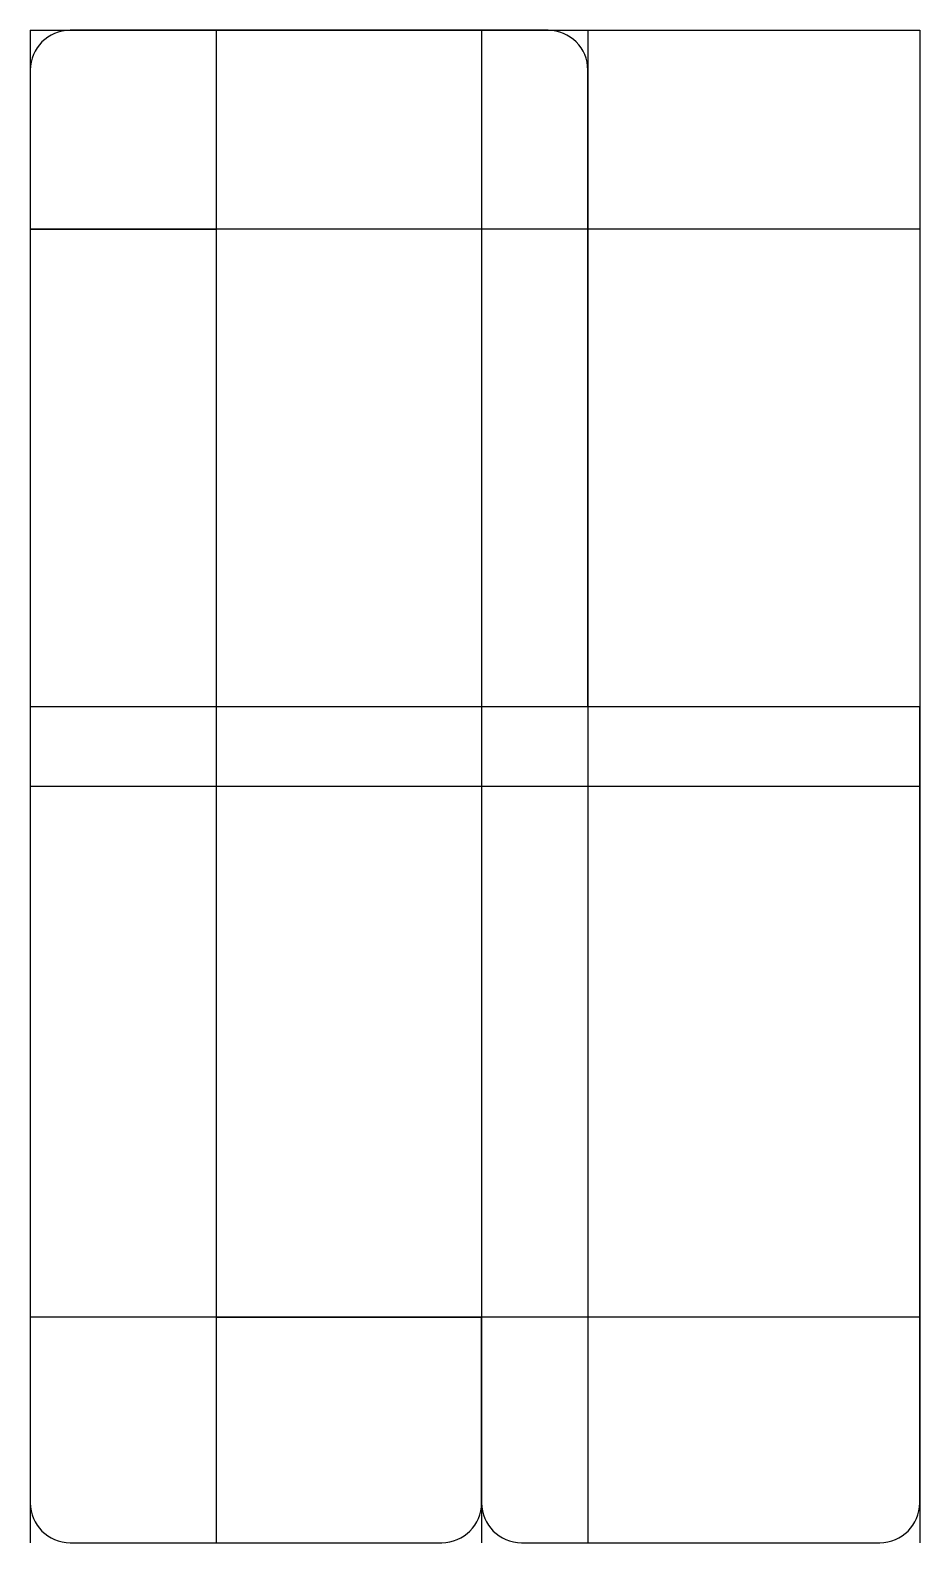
# Model space of a CAD drawing. Extents: x 0 to 67, y -114 to 0.
import ezdxf

# ---------------------------------------------------------------- set-up
doc = ezdxf.new("R2010")
doc.units = 0
doc.layers.get('0').update_dxf_attribs({"linetype": 'CONTINUOUS'})

msp = doc.modelspace()

# ---------------------------------------------------------------- linework, layer by layer
at = {"linetype": 'CONTINUOUS'}
for p, q in [((0, 0), (0, -114)), ((0, 0), (67, 0)), ((39, 0), (3, 0)), ((14, 0), (14, -114)), ((34, 0), (34, -114)), ((42, 0), (42, -114)), ((67, 0), (67, -114)), ((0, -3), (0, -15)), ((42, -51), (42, -3)), ((67, -15), (0, -15)), ((0, -15), (14, -15)), ((14, -15), (14, -97)), ((67, -51), (0, -51)), ((67, -51), (42, -51)), ((67, -111), (67, -51)), ((67, -57), (0, -57)), ((67, -97), (0, -97)), ((34, -97), (0, -97)), ((0, -97), (0, -111)), ((14, -97), (34, -97)), ((34, -97), (34, -111)), ((34, -111), (34, -97)), ((3, -114), (31, -114)), ((37, -114), (64, -114))]:
    msp.add_line(p, q, dxfattribs=at)
for centre, start, end in [((3, -3), 90, 180), ((39, -3), 0, 90), ((3, -111), 180, 270), ((31, -111), 270, 0), ((37, -111), 180, 270), ((64, -111), 270, 0)]:
    msp.add_arc(centre, 3, start, end, dxfattribs=at)

doc.saveas('drawing.dxf')
